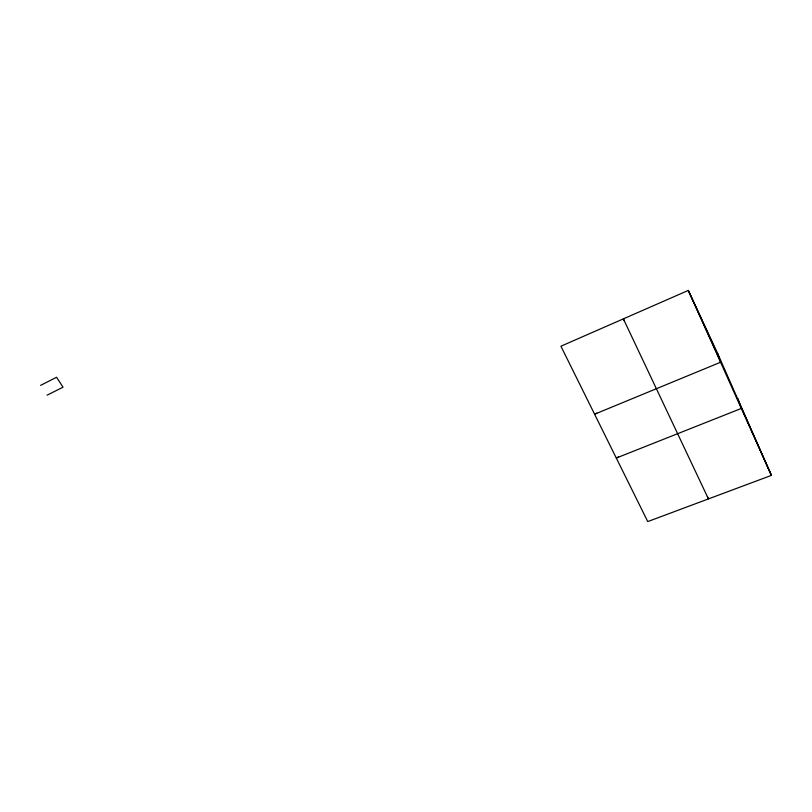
<?xml version="1.0" encoding="UTF-8"?>
<svg xmlns="http://www.w3.org/2000/svg" width="812" height="812" viewBox="0 0 812 812"><rect width="100%" height="100%" fill="white"/><g stroke="black" fill="none" stroke-linecap="round" stroke-linejoin="round"><path stroke-width="1.22" d="M40.6 385.365L56.556 377.265L63.031 387.172L47.086 395.19M596.85 413.115L594.587 414.221L720.569 362.243L717.514 353.159L688.302 290.422L560.919 346.216L647.753 521.578L771.4 475.385L717.514 353.159M618.561 456.933L616.288 458.029L741.326 408.446L737.864 398.489M624.489 321.126L623.372 318.862L708.44 498.903L707.404 496.609M719.158 358.051L688.302 290.422L771.4 475.385L739.732 403.858"/></g></svg>
